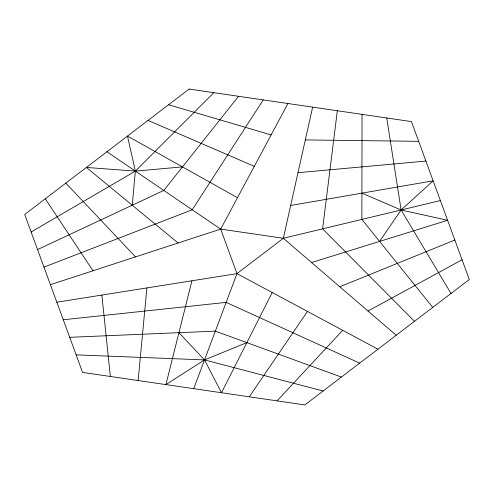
<?xml version="1.0" encoding="UTF-8"?>
<svg xmlns="http://www.w3.org/2000/svg" width="494" height="494" viewBox="0 0 494 494"><rect width="100%" height="100%" fill="white"/><g stroke="black" fill="none" stroke-linecap="round" stroke-linejoin="round"><path stroke-width="0.74" d="M362.046 114.361L361.861 219.416L432.756 307.398M132.238 205.22L135.362 171.103L127.483 136.091L237.491 197.705M138.129 380.541L146.909 287.922M337.346 110.749L322.601 228.846L414.485 321.328M56.841 302.217L236.984 273.627L283.34 238.275L312.646 107.136M191.95 280.771L165.916 384.604L204.522 359.91L246.858 342.626M193.704 388.673L236.984 273.627L220.676 229.105L106.926 151.769M272.225 292.522L221.491 392.736L204.522 359.91L178.933 332.69M50.413 284.668L220.676 229.105L287.946 103.518M263.246 99.905L192.234 209.771L43.985 267.118M249.279 396.806L307.459 311.411M379.583 241.412L401.116 209.987L433.145 180.816L290.67 205.485M238.546 96.293L163.798 190.437L37.556 249.569M277.066 400.869L342.7 330.307M213.846 92.681L135.362 171.103L31.128 232.019M367.993 311.016L462.069 259.782M339.779 286.767L454.838 240.041M311.56 262.518L447.607 220.299L401.116 209.987L361.904 193.154M220.676 229.105L283.34 238.275L440.376 200.558M63.269 319.766L226.166 302.39L359.669 363.133M297.993 172.702L425.908 161.075M182.484 166.898L135.362 171.103L86.37 167.447L178.106 242.992M69.697 337.309L215.341 331.147L341.397 377.064M305.323 139.919L418.677 141.333M76.125 354.859L204.522 359.91L323.125 391.001M168.59 104.74L271.132 134.918M148.033 120.419L254.311 166.311M236.984 273.627L377.941 349.196M283.34 238.275L396.213 335.265M65.813 183.12L135.541 256.886M45.257 198.798L92.977 270.774M451.028 293.461L401.116 209.987L386.746 117.98M101.875 295.066L110.341 376.477M189.146 89.062L24.7 214.476L82.554 372.408L304.854 404.938L469.3 279.524L411.446 121.592L189.146 89.062"/></g></svg>
